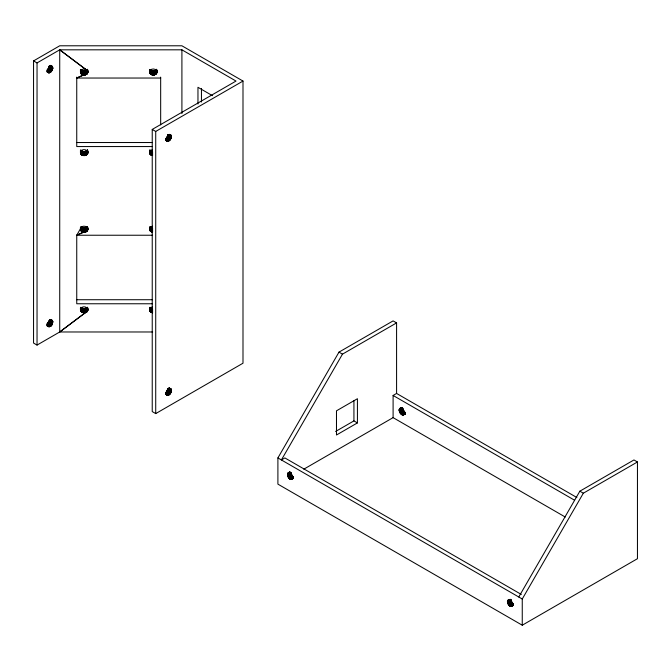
<?xml version="1.0" encoding="UTF-8"?>
<svg xmlns="http://www.w3.org/2000/svg" width="671" height="671" viewBox="0 0 671 671"><rect width="100%" height="100%" fill="white"/><g stroke="black" fill="none" stroke-linecap="round" stroke-linejoin="round"><path stroke-width="1.01" d="M87.675 310.74C88.966 306.588 81.719 305.246 80.562 309.054C79.43 314.078 89.285 314.011 87.675 308.727M87.675 230.128C88.966 225.976 81.719 224.626 80.562 228.442C79.43 233.458 89.285 233.399 87.675 228.106M87.675 153.542C88.966 149.39 81.719 148.048 80.562 151.856C79.43 156.871 89.285 156.813 87.675 151.52M87.675 72.921C88.966 68.778 81.719 67.427 80.562 71.235C79.43 76.259 89.285 76.192 87.675 70.908M87.733 310.556L87.733 308.543M87.733 229.943L87.733 227.93M87.733 153.357L87.733 151.344M87.733 72.745L87.733 70.723M47.515 70.983L49.168 67.217L50.786 66.169L52.036 66.295L52.665 68.761L51.097 71.722L48.589 72.803L47.515 70.983L50.132 72.493M52.036 320.235C54.653 332.095 40.109 324.269 51.944 320.184M166.198 139.501L167.851 135.735L169.469 134.686L170.728 134.821L171.357 137.278L169.78 140.247L167.28 141.329L166.198 139.501L168.815 141.019M166.911 395.102C164.898 392.854 167.691 388.056 170.627 388.702M167.02 395.169C169.964 395.773 172.715 391.008 170.728 388.761M287.498 474.565C288.01 470.463 292.925 474.405 292.69 476.989C293.202 478.448 291.751 480.184 290.283 479.186C287.607 477.517 285.552 473.03 290.996 472.543M399.203 410.073C399.74 405.972 404.621 409.922 404.395 412.497C404.907 413.957 403.456 415.693 401.988 414.695C399.312 413.026 397.257 408.538 402.701 408.052M507.419 601.526C508.442 596.67 514.506 603.17 512.25 605.938C510.597 607.372 508.543 605.074 507.922 603.598C505.825 601.401 511.31 597.635 511.159 600.948C511.99 603.825 515.345 603.866 509.549 605.728M156.939 72.367C157.316 68.199 150.01 67.763 149.566 71.797C149.641 76.804 158.75 75.487 156.939 70.354M165.98 392.468L169.469 394.481L166.131 392.325L167.926 388.794L171.415 390.816M167.901 135.056L171.39 137.043L167.859 135.265L166.131 138.385L169.469 140.541L165.871 138.62M50.786 325.963L47.289 323.95L49.209 320.478L52.665 322.701M47.188 70.094L50.786 72.023L47.289 70.01L49.176 66.739L52.707 68.517L49.209 66.538M509.272 599.74L507.67 600.386M48.723 68.073L52.145 70.229M152.384 303.762L76.746 303.762L76.746 235.236L80.512 228.626M518.767 596.997L579.853 491.189L633.961 459.954L637.45 461.967L637.45 558.7L522.256 625.213L277.903 484.135L277.903 457.932L338.989 352.124L393.097 320.889L396.586 322.902L396.586 393.441L576.884 497.538M396.586 322.902L342.478 354.145L281.392 459.954L284.881 457.932L521.35 594.456M522.256 625.213L522.256 599.01L583.342 493.202L637.45 461.967M81.023 73.609C80.05 65.817 80.923 71.478 84.152 70.983C87.28 71.503 88.262 65.909 87.398 73.449M81.023 154.221C80.05 146.429 80.923 152.099 84.152 151.596C87.28 152.116 88.262 146.521 87.398 154.062M150.019 73.449C149.155 65.909 150.128 71.503 153.265 70.983C156.494 71.478 157.366 65.817 156.393 73.609M47.289 70.01L51.248 71.562L47.758 69.549M81.023 230.807L80.906 226.613L83.69 228.157L87.004 227.083L87.004 231.118M81.3 311.73L81.3 307.704L84.152 308.794L87.004 307.704L87.004 311.73M33.55 60.902L37.039 62.923L59.727 49.822L181.908 49.822L236.016 81.057L152.233 129.428L152.233 411.583L155.722 413.596L242.994 363.212L242.994 81.057L181.908 45.787L59.727 45.787L33.55 60.902L33.55 343.057L37.039 345.079L59.727 331.977L85.292 312.678L85.292 308.652M85.511 69.18L59.727 49.822L59.727 331.977L85.511 312.619L85.511 308.585M287.582 475.362C291.868 470.748 293.302 476.1 288.329 477.24C291.591 473.156 295.609 477.266 289.469 478.624M289.008 478.163L292.799 476.469M508.92 605.133L512.719 603.43M513.164 604.789L510.69 606.349L513.307 604.831M400.562 413.504L404.051 411.491L400.512 413.445C403.414 409.344 407.884 412.841 401.552 414.426M509.817 605.93L513.198 603.833L509.708 605.854M288.857 477.995L292.346 475.982L288.715 477.819M508.777 604.965L512.267 602.944L508.635 604.781M290.006 479.027L292.564 477.475L289.906 478.96M400.763 413.73L404.353 411.818M404.873 413.302L402.315 414.837L405.091 413.378M402.155 414.77L404.781 413.261L402.097 414.745M288.211 477.039L291.818 475.227M289.159 478.331L292.623 476.284M509.071 605.292L512.535 603.254M288.765 477.878L292.229 475.831M400.512 413.445L403.984 411.398M404.907 412.313L401.333 414.267M508.685 604.839L512.149 602.801M509.876 605.963L513.39 603.967M290.174 472.493L287.524 474.196M401.854 408.111L399.228 409.704M510.086 599.455L507.444 601.166M510.203 606.156L512.854 604.655M405.15 413.898L403.447 414.888L405.217 413.873M510.53 606.29L513.13 604.772M289.453 472.501L287.633 473.701L289.352 472.77M507.544 600.671L509.297 599.648M403.615 414.821L405.259 413.856M152.233 129.428L155.722 131.441L242.994 81.057M565.234 517.014L393.097 417.63L393.097 395.462L396.586 393.441M335.601 431.47L353.927 420.893L357.425 422.906L357.425 398.725L336.481 410.82L336.481 435.001L357.425 422.906M289.956 471.898L288.102 472.98L289.797 472.023M399.807 408.488L401.619 407.44M287.825 473.29L289.746 472.065M399.53 408.798L401.451 407.574M399.337 409.209L401.954 407.7M289.327 472.854L287.582 473.86L289.318 472.921M401.904 407.851L399.287 409.369L401.887 407.926M287.507 474.372L290.124 472.862M399.211 409.88L401.828 408.371M287.507 474.758L290.996 472.736M399.211 410.266L402.701 408.245L403.908 411.306L400.419 413.328M287.524 474.951L291.013 472.938M399.228 410.459L402.717 408.446M287.549 475.152L291.038 473.139M399.253 410.66L402.743 408.647M399.287 410.87L402.776 408.857M287.633 475.571L291.122 473.558M399.337 411.08L402.826 409.067M287.683 475.781L291.172 473.768M399.388 411.289L402.877 409.276M287.75 475.991L291.239 473.978M399.455 411.499L402.944 409.486M287.825 476.209L291.315 474.187M399.53 411.717L403.019 409.696M287.909 476.418L291.399 474.405M399.614 411.927L403.103 409.914M288.002 476.628L291.491 474.615M399.706 412.137L403.196 410.124M291.591 474.816L288.102 476.838L291.684 474.993M399.807 412.346L403.296 410.325M399.916 412.548L403.405 410.535M400.033 412.749L403.523 410.736M288.455 477.442L291.944 475.42M400.159 412.95L403.648 410.929M288.58 477.635L292.07 475.613M400.285 413.135L403.774 411.122M303.82 469.172L393.097 417.63M401.015 413.99L404.504 411.977M401.174 414.133L404.663 412.12M289.629 478.758L293.118 476.745M289.788 478.884L293.286 476.871M401.661 414.502L405.15 412.489M290.124 479.094L292.741 477.584M401.828 414.603L405.318 412.59M401.988 414.695L404.605 413.185M290.451 479.262L293.068 477.752L290.342 479.211M290.61 479.329L293.227 477.811M290.929 479.413L292.673 478.406M402.634 414.921L405.25 413.411M291.08 479.438L292.833 478.431M402.785 414.946L404.529 413.94M291.239 479.455L293.126 478.44M402.935 414.963L404.831 413.948M291.524 479.438L293.269 478.431M403.229 414.946L405.292 413.848M510.119 599.312L507.502 600.822L510.094 599.421M507.427 601.342L510.916 599.329M507.427 601.719L510.916 599.706M507.444 601.921L510.933 599.908M507.469 602.122L510.958 600.109M507.502 602.332L510.992 600.31M507.544 602.541L511.034 600.52M507.603 602.751L511.092 600.73M507.67 602.961L511.159 600.948M507.746 603.17L511.235 601.157M507.83 603.388L511.319 601.367M507.922 603.598L511.411 601.577M511.512 601.786L508.022 603.808L511.738 602.197L508.249 604.21M508.366 604.412L511.856 602.39M508.501 604.596L511.99 602.583M509.39 605.594L512.879 603.581M510.035 606.064L512.652 604.554M510.363 606.232L512.988 604.722M511 606.408L512.745 605.401M511.151 606.425L513.047 605.41M511.445 606.408L513.407 605.343M399.916 408.413L401.585 407.456M401.963 407.674L399.455 408.924M288.211 472.904L289.914 471.931M287.649 473.651L289.394 472.661M160.671 78.037L76.746 78.037L83.456 74.959L83.456 70.925M152.384 235.236L76.746 235.236L83.456 232.158L83.456 228.132M76.746 78.037L83.69 74.984L83.69 70.958M76.746 235.236L83.69 232.191L83.69 228.157M83.045 71.612L84.848 70.925L84.848 74.959M152.569 149.633L150.413 150.681L149.558 152.602L150.413 154.531L152.569 155.571L152.569 151.545L150.019 150.027L150.019 154.062M152.569 226.219L150.413 227.259L149.558 229.188L150.413 231.118L152.569 232.158L152.569 228.132L150.019 226.613L150.019 230.648M152.569 306.84L150.413 307.88L149.558 309.809L150.413 311.73L152.569 312.778L152.569 308.744L150.413 307.704L150.413 311.73M76.746 142.529L152.384 142.529M152.384 146.555L76.746 146.555L76.746 77.123M76.746 299.727L152.384 299.727M59.727 331.977L152.669 331.977M48.429 68.627L51.927 70.64L48.178 69.012L51.667 71.025M52.665 68.761L49.159 66.815L52.665 68.761L49.134 66.949L52.497 69.39M167.859 135.265L171.256 137.664L167.691 135.894L171.189 137.916M47.289 323.95L50.962 325.796L47.448 323.799M170.954 138.511L167.448 136.532L170.837 138.754M50.593 72.174L46.97 70.262L50.459 72.275M50.073 65.867L52.665 67.251L50.921 66.244M50.073 319.807L52.665 321.191L50.048 319.681M168.79 134.569L171.39 135.97L168.773 134.435L171.357 135.777L169.604 134.77M47.708 69.599L51.248 71.562M50.837 65.993L52.564 66.949L50.753 65.808M169.528 134.519L171.248 135.475L169.444 134.326M167.842 135.332L171.357 137.278M48.312 68.819L51.818 70.799M49.075 67.159L52.573 69.138M167.758 135.685L171.256 137.664M167.415 136.599L170.92 138.578M166.131 138.385L169.931 140.08L166.442 138.067M49.075 321.099L52.497 323.33M167.758 389.625L171.189 391.856M48.312 322.759L51.667 324.965M170.954 392.451L167.448 390.472L170.92 392.518M170.509 393.265L166.861 391.478M47.129 324.085L50.593 326.114M166.131 392.325L169.654 394.313M50.451 65.414L52.036 66.295M169.335 140.658L165.653 138.788M171.432 390.581L167.943 388.601L171.424 390.648M167.901 388.995L171.357 391.218M171.424 136.263L168.815 134.787M52.741 321.677L50.124 320.193L52.749 321.745M212.447 95.668L197.962 87.305L197.962 104.03M50.593 65.565L52.422 66.689M52.732 67.595L50.082 65.917M168.798 134.603L171.415 136.112M49.26 65.943L52.749 67.956M167.943 134.468L171.432 136.481M49.235 66.337L52.732 68.35M167.926 134.854L171.415 136.876M48.933 67.586L52.422 69.599M167.624 136.112L171.113 138.125M48.849 67.796L52.338 69.818M167.54 136.322L171.03 138.335M48.547 68.425L52.036 70.438M167.238 136.943L170.728 138.964M170.61 139.157L167.121 137.144L170.359 139.551L166.861 137.538M48.044 69.197L51.533 71.21M166.727 137.714L170.216 139.736M47.901 69.373L51.39 71.386M166.584 137.899L170.082 139.912M47.675 70.883L50.291 72.393M166.366 139.4L168.983 140.918M47.347 71.067L49.964 72.585M166.031 139.593L168.656 141.103M47.188 71.143L49.805 72.661M165.871 139.669L168.488 141.178M47.02 71.21L49.637 72.72M165.712 139.736L168.329 141.245M47.574 71.805L49.478 72.77M166.265 140.331L168.169 141.296M47.423 71.831L49.168 72.837M166.106 140.356L167.851 141.363M47.121 71.839L49.017 72.845M165.812 140.365L167.7 141.371M46.987 71.822L48.731 72.829M165.67 140.348L167.415 141.355M338.989 352.124L342.478 354.145M579.853 491.189L583.342 493.202M393.097 395.462L574.301 500.071M50.593 319.505L52.422 320.629M169.285 388.031L171.113 389.155M50.753 319.748L52.497 320.755M169.444 388.266L171.189 389.281M50.006 319.53L52.623 321.04M168.689 388.048L171.306 389.557M168.731 388.207L171.39 389.91M50.107 320.017L52.732 321.535M168.798 388.543L171.415 390.052M50.132 320.386L52.749 321.895M168.815 388.912L171.432 390.421M49.235 320.277L52.732 322.29M49.134 320.889L52.623 322.91M167.817 389.415L171.306 391.428M48.933 321.526L52.422 323.539M167.624 390.052L171.113 392.065M48.849 321.736L52.338 323.749M167.54 390.262L171.03 392.275M48.656 322.155L52.145 324.168M167.339 390.681L170.837 392.694M48.547 322.365L52.036 324.378M167.238 390.883L170.728 392.896M48.429 322.566L51.927 324.579M167.121 391.084L170.61 393.097M48.044 323.137L51.533 325.15M166.727 391.663L170.216 393.676M47.901 323.313L51.39 325.334M166.584 391.839L170.082 393.852M47.758 323.489L51.248 325.502M166.442 392.007L169.931 394.028M47.607 323.648L51.097 325.661M166.291 392.174L169.78 394.187M46.97 324.202L50.459 326.223M165.653 392.728L169.142 394.741M47.675 324.823L50.291 326.332M166.366 393.34L168.983 394.858M47.515 324.923L50.132 326.433M166.198 393.441L168.815 394.959M277.903 457.932L522.256 599.01M47.347 325.007L49.964 326.525M166.031 393.533L168.656 395.043M47.188 325.083L49.805 326.601M165.871 393.609L168.488 395.118M47.02 325.15L49.637 326.66M165.712 393.676L168.329 395.185M47.733 325.703L49.478 326.71M166.416 394.229L168.169 395.236M47.423 325.77L49.319 326.752M166.106 394.288L168.01 395.278M47.121 325.779L49.017 326.785M165.812 394.305L167.7 395.311M46.987 325.762L48.731 326.769M165.67 394.288L167.415 395.294M50.384 65.355L52.145 66.379M50.51 65.473L52.263 66.488M169.201 387.93L170.954 388.954M50.124 66.211L52.749 67.805M50.082 319.857L52.707 321.384M166.19 138.335L169.654 140.373M47.498 69.809L50.962 71.856M59.727 49.822L85.292 69.113M353.927 400.738L353.927 420.893M201.451 88.429L201.451 102.009M181.908 49.822L181.908 113.567M160.671 77.123L160.671 124.881M156.905 70.539L156.846 72.745M156.788 70.908L156.704 73.105M156.611 69.247L156.611 73.273M156.259 69.734L156.259 73.768M156.117 69.885L156.117 73.919M155.966 70.027L155.966 74.062M155.798 70.161L155.798 74.196M155.722 131.441L155.722 413.596M155.622 70.287L155.622 74.322M155.437 70.405L155.437 74.439M155.244 70.514L155.244 74.54M155.051 70.606L155.051 74.64M154.842 70.69L154.842 74.724M154.624 70.774L154.624 74.8M154.405 70.832L154.405 74.867M154.187 70.883L154.187 74.917M153.961 70.925L153.961 74.959M153.726 70.958L153.726 74.984M153.5 70.975L153.5 75.009M153.265 70.983L153.265 75.009M153.03 70.975L153.03 75.009M152.803 70.958L152.803 74.984M152.569 70.925L152.569 74.959M152.342 70.883L152.342 74.917M152.342 151.503L152.342 155.529M152.342 228.09L152.342 232.116M152.342 308.702L152.342 312.736M152.124 70.832L152.124 74.867M152.124 151.453L152.124 155.479M152.124 228.031L152.124 232.065M152.124 308.652L152.124 312.678M151.898 70.774L151.898 74.8M151.898 151.386L151.898 155.412M151.898 227.972L151.898 231.998M151.898 308.585L151.898 312.619M151.688 70.69L151.688 74.724M151.688 151.31L151.688 155.337M151.688 227.897L151.688 231.923M151.688 308.509L151.688 312.543M151.478 70.606L151.478 74.64M151.478 151.227L151.478 155.253M151.478 227.805L151.478 231.839M151.478 308.425L151.478 312.451M151.277 70.514L151.277 74.54M151.277 151.126L151.277 155.16M151.277 227.712L151.277 231.747M151.277 308.325L151.277 312.359M151.084 70.405L151.084 74.439M151.084 151.017L151.084 155.051M151.084 227.603L151.084 231.638M151.084 308.224L151.084 312.25M150.908 70.287L150.908 74.322M150.908 150.9L150.908 154.934M150.908 227.486L150.908 231.52M150.908 308.106L150.908 312.132M150.732 70.161L150.732 74.196M150.732 150.782L150.732 154.808M150.732 227.36L150.732 231.394M150.732 307.981L150.732 312.007M150.564 70.027L150.564 74.062M150.564 150.639L150.564 154.674M150.564 227.226L150.564 231.26M150.564 307.846L150.564 311.872M150.413 69.885L150.413 73.919M150.413 150.497L150.413 154.531M150.413 227.083L150.413 231.118M150.27 69.734L150.27 73.768M150.27 150.354L150.27 154.38M150.27 226.932L150.27 230.967M150.27 307.553L150.27 311.579M150.136 69.583L150.136 73.609M150.136 150.195L150.136 154.221M150.136 226.781L150.136 230.807M150.136 307.393L150.136 311.428M150.019 307.234L150.019 311.26M149.818 70.078L149.918 73.273M149.818 150.698L149.918 153.894M149.918 227.452L149.918 230.48M149.818 307.897L149.918 311.092M149.675 69.717L149.742 72.921M149.675 150.338L149.742 153.542M149.675 227.93L149.742 230.128M149.675 308.543L149.742 310.74M149.566 69.784L149.625 72.552M149.625 150.145L149.625 153.173M149.566 227.368L149.625 229.759M149.566 307.981L149.625 310.371M87.826 70.354L87.792 72.552M87.826 150.967L87.792 153.173M87.842 227.368L87.792 229.759M87.842 307.981L87.792 310.371M87.498 69.247L87.498 73.273M87.498 149.859L87.498 153.894M87.498 227.452L87.498 230.48M87.591 307.897L87.498 311.092M87.398 227.62L87.398 230.648M87.398 307.234L87.398 311.26M87.28 69.583L87.28 73.609M87.28 150.195L87.28 154.221M87.28 226.781L87.28 230.807M87.28 307.393L87.28 311.428M87.146 69.734L87.146 73.768M87.146 150.354L87.146 154.38M87.146 226.932L87.146 230.967M87.146 307.553L87.146 311.579M87.004 69.885L87.004 73.919M87.004 150.505L87.004 154.531M86.853 70.027L86.853 74.062M86.853 150.639L86.853 154.674M86.853 227.226L86.853 231.26M86.853 307.846L86.853 311.872M86.685 70.161L86.685 74.196M86.685 150.782L86.685 154.808M86.685 227.36L86.685 231.394M86.685 307.981L86.685 312.007M86.509 70.287L86.509 74.322M86.509 150.9L86.509 154.934M86.509 227.486L86.509 231.52M86.509 308.106L86.509 312.132M86.324 70.405L86.324 74.439M86.324 151.017L86.324 155.051M86.324 227.603L86.324 231.638M86.324 308.224L86.324 312.25M86.131 70.514L86.131 74.54M86.131 151.126L86.131 155.16M86.131 227.712L86.131 231.747M86.131 308.325L86.131 312.359M85.938 70.606L85.938 74.64M85.938 151.227L85.938 155.253M85.938 227.805L85.938 231.839M85.938 308.425L85.938 312.451M85.729 70.69L85.729 74.724M85.729 151.31L85.729 155.337M85.729 227.897L85.729 231.923M85.729 308.509L85.729 312.543M85.511 70.774L85.511 74.8M85.511 151.386L85.511 155.412M85.511 227.972L85.511 231.998M85.292 70.832L85.292 74.867M85.292 151.453L85.292 155.479M85.292 228.031L85.292 232.065M85.074 70.883L85.074 74.917M85.074 151.503L85.074 155.529M85.074 228.09L85.074 232.116M85.074 308.702L85.074 312.736M84.848 151.545L84.848 155.571M84.848 228.132L84.848 232.158M84.848 308.744L84.848 312.778M84.613 70.958L84.613 74.984M84.613 151.571L84.613 155.605M84.613 228.157L84.613 232.191M84.613 308.777L84.613 312.803M84.387 70.975L84.387 75.009M84.387 151.587L84.387 155.622M84.387 228.174L84.387 232.208M84.387 308.794L84.387 312.82M84.152 70.983L84.152 75.009M84.152 151.596L84.152 155.63M84.152 228.182L84.152 232.216M84.152 308.794L84.152 312.829M83.917 70.975L83.917 75.009M83.917 151.587L83.917 155.622M83.917 228.174L83.917 232.208M83.917 308.794L83.917 312.82M83.69 151.571L83.69 155.605M83.69 308.777L83.69 312.803M83.456 151.545L83.456 155.571M83.456 308.744L83.456 312.778M83.229 70.883L83.229 74.917M83.229 151.503L83.229 155.529M83.229 228.09L83.229 232.116M83.229 308.702L83.229 312.736M83.003 70.832L83.003 74.867M83.003 151.453L83.003 155.479M83.003 228.031L83.003 232.065M83.003 308.652L83.003 312.678M82.785 70.774L82.785 74.8M82.785 151.386L82.785 155.412M82.785 227.972L82.785 231.998M82.785 308.585L82.785 312.619M82.575 70.69L82.575 74.724M82.575 151.31L82.575 155.337M82.575 227.897L82.575 231.923M82.575 308.509L82.575 312.543M82.365 70.606L82.365 74.64M82.365 151.227L82.365 155.253M82.365 227.805L82.365 231.839M82.365 308.425L82.365 312.451M82.164 70.514L82.164 74.54M82.164 151.126L82.164 155.16M82.164 227.712L82.164 231.738M82.164 308.325L82.164 312.359M81.971 70.405L81.971 74.439M81.971 151.017L81.971 155.051M81.971 227.603L81.971 231.638M81.971 308.224L81.971 312.25M81.795 70.287L81.795 74.322M81.795 150.9L81.795 154.934M81.795 227.486L81.795 231.52M81.795 308.106L81.795 312.132M81.619 70.161L81.619 74.196M81.619 150.782L81.619 154.808M81.619 227.36L81.619 231.394M81.619 307.981L81.619 312.007M81.451 70.027L81.451 74.062M81.451 150.639L81.451 154.674M81.451 227.226L81.451 231.26M81.451 307.846L81.451 311.872M81.3 69.885L81.3 73.919M81.3 150.505L81.3 154.531M81.3 227.083L81.3 231.118M81.157 69.734L81.157 73.768M81.157 150.354L81.157 154.38M81.157 226.932L81.157 230.967M81.157 307.553L81.157 311.579M80.906 307.234L81.023 311.428M80.797 70.254L80.797 73.273M80.797 150.866L80.797 153.894M80.797 227.452L80.797 230.48M80.797 308.073L80.797 311.092M80.629 69.901L80.705 73.105M80.629 150.514L80.705 153.718M80.629 228.106L80.705 230.304M80.705 307.897L80.705 310.916M80.562 69.717L80.562 72.745M80.512 150.145L80.562 153.357M80.478 227.553L80.562 229.943M80.478 308.165L80.562 310.556M80.453 69.784L80.453 72.174M80.453 150.396L80.453 152.795M80.453 227.368L80.453 229.381M80.453 307.981L80.453 309.994M37.039 62.923L37.039 345.079M52.749 68.115L49.251 66.135L52.741 68.182M169.335 394.598L165.812 392.602L169.277 394.64M292.883 477.66L290.283 479.186L292.925 477.685M401.87 408.018L399.253 409.528L401.862 408.085M404.99 412.38L401.493 414.393L404.99 412.38M52.263 323.925L48.757 321.946L52.229 324.001M171.424 136.708L167.943 134.661L171.424 136.708M52.749 322.055L50.124 320.57L52.741 322.122M171.424 390.203L168.807 388.719L171.432 390.262M52.623 67.1L50.879 66.093L52.623 67.1M171.306 135.617L169.562 134.611L171.306 135.617"/></g></svg>
